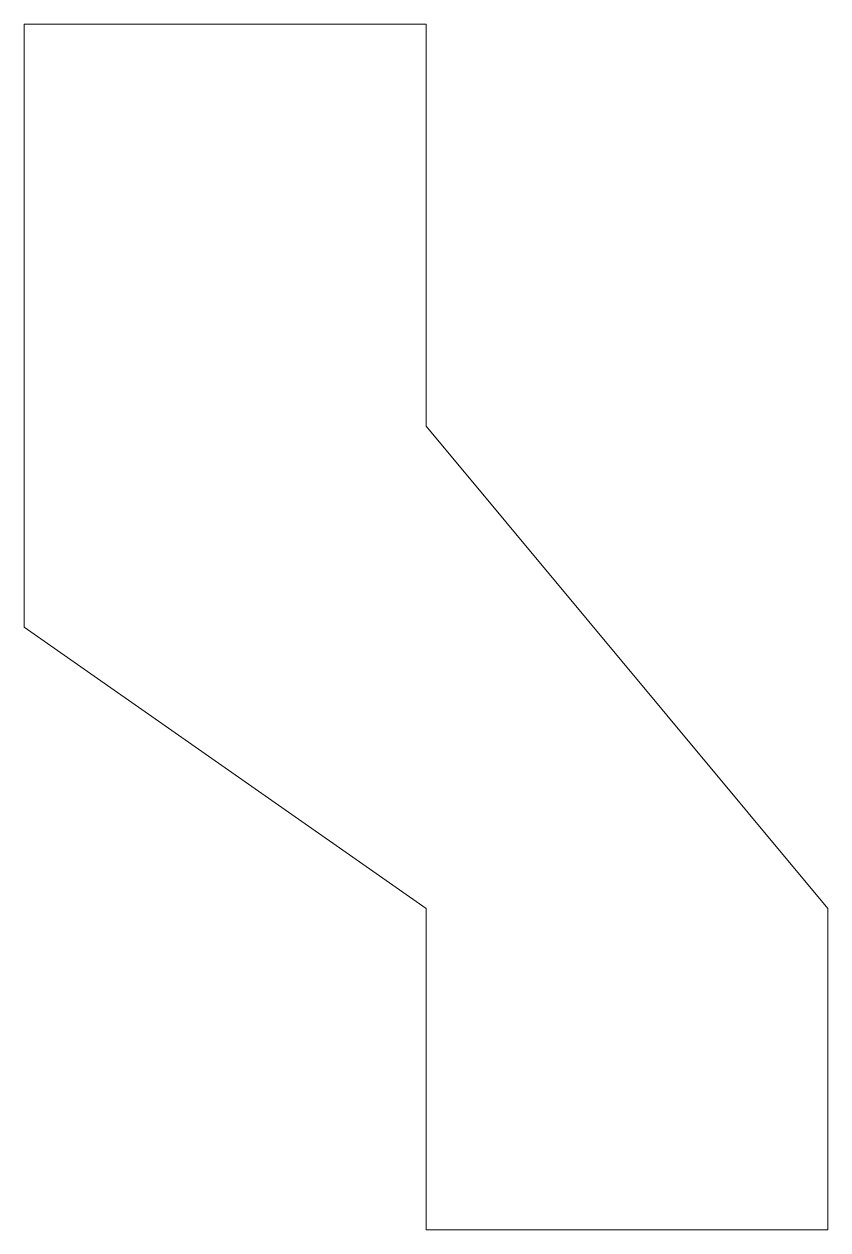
# Model space of a CAD drawing. Extents: x 0 to 200, y 0 to 300.
import ezdxf

# ---------------------------------------------------------------- set-up
doc = ezdxf.new("R2010")
doc.units = 0
doc.layers.add('border', color=1, linetype='CONTINUOUS', lineweight=0)

msp = doc.modelspace()

# ---------------------------------------------------------------- linework, layer by layer
at = {"layer": 'border'}
for p, q in [((0, 300), (0, 150)), ((100, 300), (0, 300)), ((100, 200), (100, 300)), ((200, 80), (100, 200)), ((0, 150), (100, 80)), ((100, 80), (100, 0)), ((200, 0), (200, 80)), ((100, 0), (200, 0))]:
    msp.add_line(p, q, dxfattribs=at)

doc.saveas('drawing.dxf')
